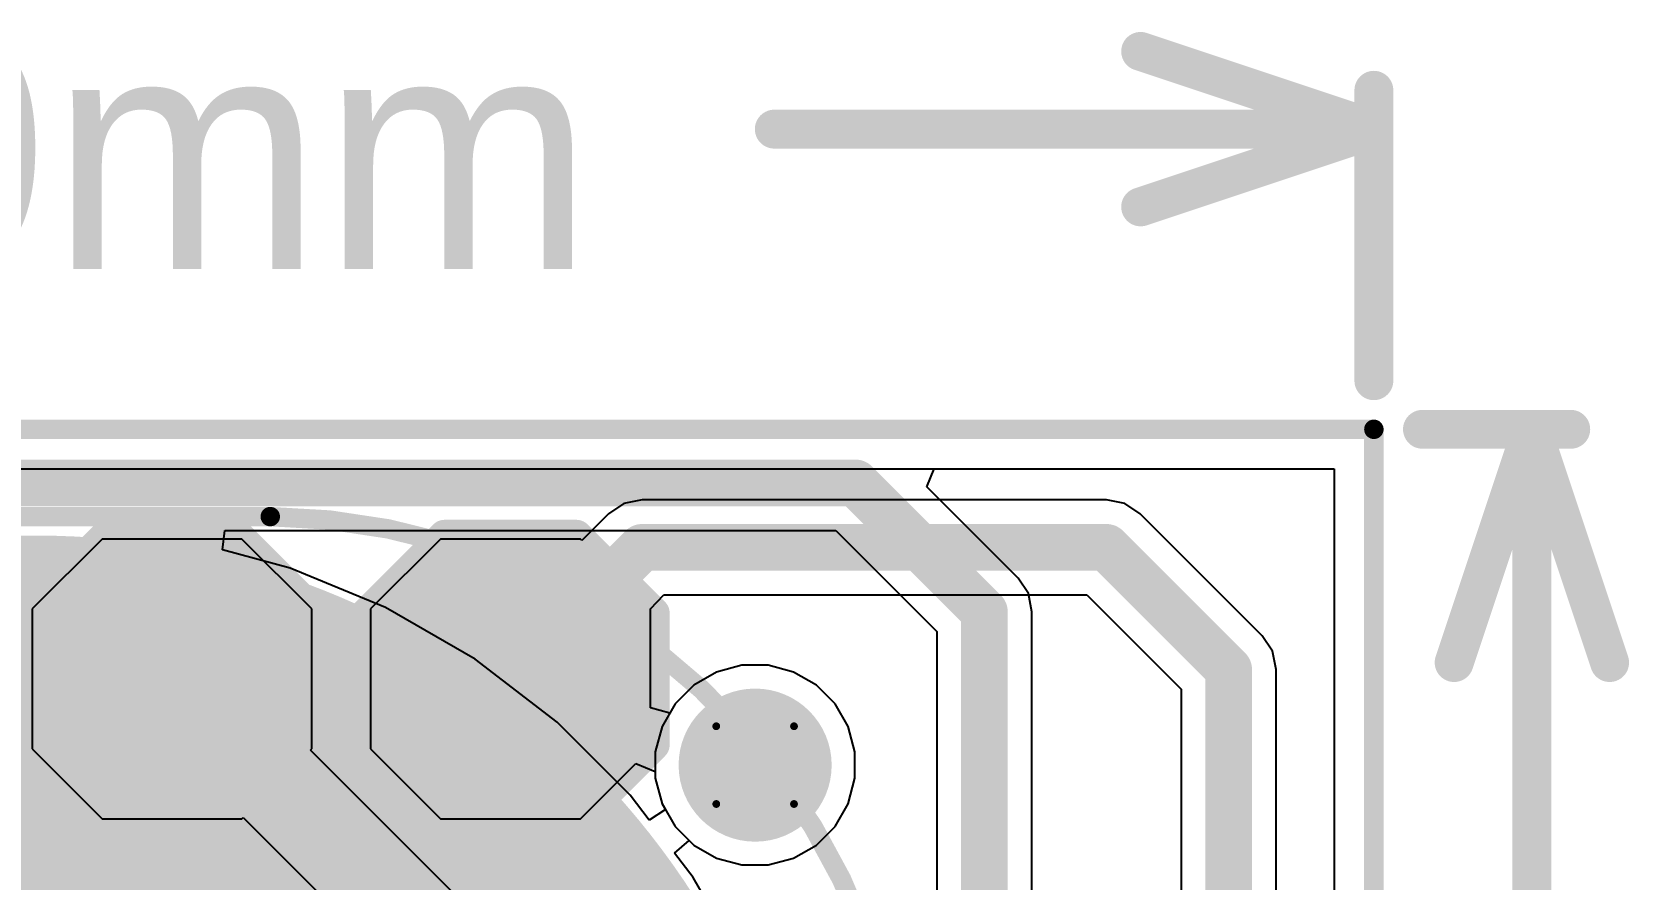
# Model space of a CAD drawing. Header units: inches. Extents: x 0 to 13.7, y 0 to 1.9.
# Drawn here: x 0.3431 to 0.754, y 1.1271 to 1.345 of the extents above; entities that cross this region are included whole.
import ezdxf

# ---------------------------------------------------------------- set-up
doc = ezdxf.new("R2010")
doc.units = ezdxf.units.IN
doc.header["$MEASUREMENT"] = 0
for name, color, linetype in [('Board Outline', 216, 'Continuous'), ('Bottom Layer', 5, 'Continuous'), ('Bottom Overlay', 54, 'Continuous'), ('Bottom Paste', 16, 'Continuous'), ('Bottom Solder', 6, 'Continuous'), ('Dimension', 6, 'Continuous'), ('Drill Drawing', 1, 'Continuous'), ('Pad Holes', 156, 'Continuous'), ('Top Layer', 1, 'Continuous'), ('Top Overlay', 2, 'Continuous'), ('Top Paste', 8, 'Continuous'), ('Top Solder', 216, 'Continuous')]:
    doc.layers.add(name, color=color, linetype=linetype)
doc.styles.add('Arial', font='', dxfattribs={"height": 0.2})
doc.styles.get('Arial').set_extended_font_data('Arial')

# ---------------------------------------------------------------- blocks, each defined once
blk = doc.blocks.new('T__________1')
at = {"layer": 'Top Layer'}
blk.add_hatch(color=1, dxfattribs=at).paths.add_polyline_path([(0.015, 0.03), (-0.015, 0.03), (-0.03, 0.015), (-0.03, -0.015), (-0.015, -0.03), (0.015, -0.03), (0.03, -0.015), (0.03, 0.015)])
at = {"layer": 'Top Paste'}
blk.add_hatch(color=8, dxfattribs=at).paths.add_polyline_path([(0.015, 0.03), (-0.015, 0.03), (-0.03, 0.015), (-0.03, -0.015), (-0.015, -0.03), (0.015, -0.03), (0.03, -0.015), (0.03, 0.015)])
at = {"layer": 'Top Solder'}
blk.add_hatch(color=216, dxfattribs=at).paths.add_polyline_path([(0.017, 0.034), (-0.017, 0.034), (-0.034, 0.017), (-0.034, -0.017), (-0.017, -0.034), (0.017, -0.034), (0.034, -0.017), (0.034, 0.017)])
at = {"layer": 'Top Overlay'}
for points in [[(-0.037, 0.017, 0.00787, 0.00787, 0), (-0.017, 0.037, 0.00787, 0.00787, 0)], [(-0.017, 0.037, 0.00787, 0.00787, 0), (0.017, 0.037, 0.00787, 0.00787, 0)], [(0.017, 0.037, 0.00787, 0.00787, 0), (0.037, 0.017, 0.00787, 0.00787, 0)], [(-0.037, -0.017, 0.00787, 0.00787, 0), (-0.037, 0.017, 0.00787, 0.00787, 0)], [(0.037, -0.017, 0.00787, 0.00787, 0), (0.037, 0.017, 0.00787, 0.00787, 0)], [(-0.037, -0.017, 0.00787, 0.00787, 0), (-0.017, -0.037, 0.00787, 0.00787, 0)], [(0.017, -0.037, 0.00787, 0.00787, 0), (0.037, -0.017, 0.00787, 0.00787, 0)], [(-0.017, -0.037, 0.00787, 0.00787, 0), (0.017, -0.037, 0.00787, 0.00787, 0)]]:
    blk.add_lwpolyline(points, format="xyseb", dxfattribs=at)
for points in [[(-0.01897, 0.037, 0.00394, 0.00394, 1), (-0.01503, 0.037, 0.00394, 0.00394, 1)], [(-0.01897, 0.037, 0.00394, 0.00394, 1), (-0.01503, 0.037, 0.00394, 0.00394, 1)], [(0.01503, 0.037, 0.00394, 0.00394, 1), (0.01897, 0.037, 0.00394, 0.00394, 1)], [(0.01503, 0.037, 0.00394, 0.00394, 1), (0.01897, 0.037, 0.00394, 0.00394, 1)], [(-0.03897, 0.017, 0.00394, 0.00394, 1), (-0.03503, 0.017, 0.00394, 0.00394, 1)], [(-0.03897, 0.017, 0.00394, 0.00394, 1), (-0.03503, 0.017, 0.00394, 0.00394, 1)], [(0.03503, 0.017, 0.00394, 0.00394, 1), (0.03897, 0.017, 0.00394, 0.00394, 1)], [(0.03503, 0.017, 0.00394, 0.00394, 1), (0.03897, 0.017, 0.00394, 0.00394, 1)], [(-0.03897, -0.017, 0.00394, 0.00394, 1), (-0.03503, -0.017, 0.00394, 0.00394, 1)], [(-0.03897, -0.017, 0.00394, 0.00394, 1), (-0.03503, -0.017, 0.00394, 0.00394, 1)], [(0.03503, -0.017, 0.00394, 0.00394, 1), (0.03897, -0.017, 0.00394, 0.00394, 1)], [(0.03503, -0.017, 0.00394, 0.00394, 1), (0.03897, -0.017, 0.00394, 0.00394, 1)], [(-0.01897, -0.037, 0.00394, 0.00394, 1), (-0.01503, -0.037, 0.00394, 0.00394, 1)], [(-0.01897, -0.037, 0.00394, 0.00394, 1), (-0.01503, -0.037, 0.00394, 0.00394, 1)], [(0.01503, -0.037, 0.00394, 0.00394, 1), (0.01897, -0.037, 0.00394, 0.00394, 1)], [(0.01503, -0.037, 0.00394, 0.00394, 1), (0.01897, -0.037, 0.00394, 0.00394, 1)]]:
    blk.add_lwpolyline(points, format="xyseb", close=True, dxfattribs=at)
blk = doc.blocks.new('T__________3')
at = {"layer": 'Top Layer'}
blk.add_hatch(color=1, dxfattribs=at).paths.add_polyline_path([(0.015, 0.03), (-0.015, 0.03), (-0.03, 0.015), (-0.03, -0.015), (-0.015, -0.03), (0.015, -0.03), (0.03, -0.015), (0.03, 0.015)])
at = {"layer": 'Top Paste'}
blk.add_hatch(color=8, dxfattribs=at).paths.add_polyline_path([(0.015, 0.03), (-0.015, 0.03), (-0.03, 0.015), (-0.03, -0.015), (-0.015, -0.03), (0.015, -0.03), (0.03, -0.015), (0.03, 0.015)])
at = {"layer": 'Top Solder'}
blk.add_hatch(color=216, dxfattribs=at).paths.add_polyline_path([(0.017, 0.034), (-0.017, 0.034), (-0.034, 0.017), (-0.034, -0.017), (-0.017, -0.034), (0.017, -0.034), (0.034, -0.017), (0.034, 0.017)])
at = {"layer": 'Top Overlay'}
for points in [[(-0.017, 0.037, 0.00787, 0.00787, 0), (-0.037, 0.017, 0.00787, 0.00787, 0)], [(-0.017, 0.037, 0.00787, 0.00787, 0), (0.017, 0.037, 0.00787, 0.00787, 0)], [(0.017, 0.037, 0.00787, 0.00787, 0), (0.037, 0.017, 0.00787, 0.00787, 0)], [(-0.037, 0.017, 0.00787, 0.00787, 0), (-0.037, -0.017, 0.00787, 0.00787, 0)], [(0.037, 0.017, 0.00787, 0.00787, 0), (0.037, -0.017, 0.00787, 0.00787, 0)], [(-0.037, -0.017, 0.00787, 0.00787, 0), (-0.017, -0.037, 0.00787, 0.00787, 0)], [(0.037, -0.017, 0.00787, 0.00787, 0), (0.017, -0.037, 0.00787, 0.00787, 0)], [(-0.017, -0.037, 0.00787, 0.00787, 0), (0.017, -0.037, 0.00787, 0.00787, 0)]]:
    blk.add_lwpolyline(points, format="xyseb", dxfattribs=at)
for points in [[(-0.01897, 0.037, 0.00394, 0.00394, 1), (-0.01503, 0.037, 0.00394, 0.00394, 1)], [(-0.01897, 0.037, 0.00394, 0.00394, 1), (-0.01503, 0.037, 0.00394, 0.00394, 1)], [(0.01503, 0.037, 0.00394, 0.00394, 1), (0.01897, 0.037, 0.00394, 0.00394, 1)], [(0.01503, 0.037, 0.00394, 0.00394, 1), (0.01897, 0.037, 0.00394, 0.00394, 1)], [(-0.03897, 0.017, 0.00394, 0.00394, 1), (-0.03503, 0.017, 0.00394, 0.00394, 1)], [(-0.03897, 0.017, 0.00394, 0.00394, 1), (-0.03503, 0.017, 0.00394, 0.00394, 1)], [(0.03503, 0.017, 0.00394, 0.00394, 1), (0.03897, 0.017, 0.00394, 0.00394, 1)], [(0.03503, 0.017, 0.00394, 0.00394, 1), (0.03897, 0.017, 0.00394, 0.00394, 1)], [(-0.03897, -0.017, 0.00394, 0.00394, 1), (-0.03503, -0.017, 0.00394, 0.00394, 1)], [(-0.03897, -0.017, 0.00394, 0.00394, 1), (-0.03503, -0.017, 0.00394, 0.00394, 1)], [(0.03503, -0.017, 0.00394, 0.00394, 1), (0.03897, -0.017, 0.00394, 0.00394, 1)], [(0.03503, -0.017, 0.00394, 0.00394, 1), (0.03897, -0.017, 0.00394, 0.00394, 1)], [(-0.01897, -0.037, 0.00394, 0.00394, 1), (-0.01503, -0.037, 0.00394, 0.00394, 1)], [(-0.01897, -0.037, 0.00394, 0.00394, 1), (-0.01503, -0.037, 0.00394, 0.00394, 1)], [(0.01503, -0.037, 0.00394, 0.00394, 1), (0.01897, -0.037, 0.00394, 0.00394, 1)], [(0.01503, -0.037, 0.00394, 0.00394, 1), (0.01897, -0.037, 0.00394, 0.00394, 1)]]:
    blk.add_lwpolyline(points, format="xyseb", close=True, dxfattribs=at)
blk = doc.blocks.new('_EMG________B_36')
at = {"layer": 'Bottom Layer'}
h = blk.add_hatch(color=5, dxfattribs=at)
edge = h.paths.add_edge_path()
edge.add_arc((0, 0.3932), 0.19685, 0, 360)
at = {"layer": 'Bottom Paste'}
h = blk.add_hatch(color=16, dxfattribs=at)
edge = h.paths.add_edge_path()
edge.add_arc((0, 0.3932), 0.19685, 0, 360)
at = {"layer": 'Bottom Solder'}
h = blk.add_hatch(color=6, dxfattribs=at)
edge = h.paths.add_edge_path()
edge.add_arc((0, 0.3932), 0.20085, 0, 360)
at = {"layer": 'Bottom Overlay'}
for points in [[(-0.06026, 0.59892, 0.005, 0.005, 0), (0.06026, 0.59892, 0.005, 0.005, 0)], [(0.06026, 0.59892, 0.005, 0.005, -0.414214), (0.22375, 0.43172, 0.005, 0.005, 0)]]:
    blk.add_lwpolyline(points, format="xyseb", dxfattribs=at)
blk.add_lwpolyline([(0.05901, 0.59892, 0.0025, 0.0025, 1), (0.06151, 0.59892, 0.0025, 0.0025, 1)], format="xyseb", close=True, dxfattribs=at)
blk.add_lwpolyline([(0.05901, 0.59892, 0.0025, 0.0025, 1), (0.06151, 0.59892, 0.0025, 0.0025, 1)], format="xyseb", close=True, dxfattribs=at)

msp = doc.modelspace()

# ---------------------------------------------------------------- hatches: boundary and pattern name
at = {"layer": 'Bottom Solder'}
h = msp.add_hatch(color=6, dxfattribs=at)
edge = h.paths.add_edge_path()
edge.add_arc((0.52917, 1.15641), 0.004, 0, 360)
at = {"layer": 'Pad Holes'}
h = msp.add_hatch(color=7, dxfattribs=at)
edge = h.paths.add_edge_path()
edge.add_arc((0.52917, 1.15641), 0.01969, 0, 360)
at = {"layer": 'Top Solder'}
h = msp.add_hatch(color=216, dxfattribs=at)
edge = h.paths.add_edge_path()
edge.add_arc((0.52917, 1.15641), 0.004, 0, 360)

# ---------------------------------------------------------------- linework, layer by layer
at = {"layer": 'Board Outline'}
for points in [[(-0.00004, 1.24282, 0.005, 0.005, 0), (0.68835, 1.24279, 0.005, 0.005, 0)], [(0.68834, -0.00002, 0.005, 0.005, 0), (0.68835, 1.24279, 0.005, 0.005, 0)]]:
    msp.add_lwpolyline(points, format="xyseb", dxfattribs=at)
msp.add_lwpolyline([(0.6871, 1.24279, 0.0025, 0.0025, 1), (0.6896, 1.24279, 0.0025, 0.0025, 1)], format="xyseb", close=True, dxfattribs=at)
msp.add_lwpolyline([(0.6871, 1.24279, 0.0025, 0.0025, 1), (0.6896, 1.24279, 0.0025, 0.0025, 1)], format="xyseb", close=True, dxfattribs=at)
at = {"layer": 'Bottom Layer'}
for p, q in [((0.57332, 1.22798), (0.57524, 1.2326)), ((0.57524, 1.2326), (0.67816, 1.2326)), ((0.67816, 1.2326), (0.67816, 1.03268)), ((0.59681, 1.2045), (0.57332, 1.22798)), ((0.39211, 1.21176), (0.39276, 1.21676)), ((0.39276, 1.21676), (0.54993, 1.21676)), ((0.54993, 1.21676), (0.57592, 1.19078)), ((0.40951, 1.2071), (0.39211, 1.21176)), ((0.43408, 1.19693), (0.40951, 1.2071)), ((0.59946, 1.20053), (0.59681, 1.2045)), ((0.60039, 1.19584), (0.59946, 1.20053)), ((0.45711, 1.18363), (0.43408, 1.19693)), ((0.60039, 1.0959), (0.60039, 1.19584)), ((0.57592, 1.19078), (0.57592, 0.93283)), ((0.4782, 1.16744), (0.45711, 1.18363)), ((0.51925, 1.18034), (0.5134, 1.17696)), ((0.52579, 1.18209), (0.51925, 1.18034)), ((0.53255, 1.18209), (0.52579, 1.18209)), ((0.53908, 1.18034), (0.53255, 1.18209)), ((0.54494, 1.17696), (0.53908, 1.18034)), ((0.5134, 1.17696), (0.50862, 1.17218)), ((0.54972, 1.17218), (0.54494, 1.17696)), ((0.50862, 1.17218), (0.50523, 1.16632)), ((0.5531, 1.16632), (0.54972, 1.17218)), ((0.49701, 1.14864), (0.4782, 1.16744)), ((0.50523, 1.16632), (0.50348, 1.15979)), ((0.55485, 1.15979), (0.5531, 1.16632)), ((0.50348, 1.15979), (0.50348, 1.15303)), ((0.55485, 1.15303), (0.55485, 1.15979)), ((0.50348, 1.15303), (0.50523, 1.14649)), ((0.5531, 1.14649), (0.55485, 1.15303)), ((0.50192, 1.14224), (0.49701, 1.14864)), ((0.50523, 1.14649), (0.50608, 1.14502)), ((0.54972, 1.14064), (0.5531, 1.14649)), ((0.50608, 1.14502), (0.50192, 1.14224)), ((0.54494, 1.13585), (0.54972, 1.14064)), ((0.50843, 1.13375), (0.5122, 1.13705)), ((0.5122, 1.13705), (0.5134, 1.13585)), ((0.5134, 1.13585), (0.51925, 1.13247)), ((0.53908, 1.13247), (0.54494, 1.13585)), ((0.51319, 1.12754), (0.50843, 1.13375)), ((0.51925, 1.13247), (0.52579, 1.13072)), ((0.52579, 1.13072), (0.53255, 1.13072)), ((0.53255, 1.13072), (0.53908, 1.13247)), ((0.52649, 1.10451), (0.51319, 1.12754))]:
    msp.add_line(p, q, dxfattribs=at)
for points in [[(0.199, 1.229, 0.012, 0.012, 0), (0.555, 1.229, 0.012, 0.012, 0)], [(0.555, 1.229, 0.012, 0.012, 0), (0.58816, 1.19584, 0.012, 0.012, 0)], [(0.58816, 0.91987, 0.012, 0.012, 0), (0.58816, 1.19584, 0.012, 0.012, 0)]]:
    msp.add_lwpolyline(points, format="xyseb", dxfattribs=at)
for points in [[(0.552, 1.229, 0.006, 0.006, 1), (0.558, 1.229, 0.006, 0.006, 1)], [(0.552, 1.229, 0.006, 0.006, 1), (0.558, 1.229, 0.006, 0.006, 1)], [(0.58516, 1.19584, 0.006, 0.006, 1), (0.59116, 1.19584, 0.006, 0.006, 1)], [(0.58516, 1.19584, 0.006, 0.006, 1), (0.59116, 1.19584, 0.006, 0.006, 1)]]:
    msp.add_lwpolyline(points, format="xyseb", close=True, dxfattribs=at)
at = {"layer": 'Dimension'}
for points in [[(0.62835, 1.34, 0.01, 0.01, 0), (0.68835, 1.32, 0.01, 0.01, 0)], [(0.68835, 1.25529, 0.01, 0.01, 0), (0.68835, 1.33, 0.01, 0.01, 0)], [(0.5341, 1.32, 0.01, 0.01, 0), (0.68835, 1.32, 0.01, 0.01, 0)], [(0.62835, 1.3, 0.01, 0.01, 0), (0.68835, 1.32, 0.01, 0.01, 0)], [(0.70085, 1.24279, 0.01, 0.01, 0), (0.739, 1.24279, 0.01, 0.01, 0)], [(0.709, 1.18279, 0.01, 0.01, 0), (0.729, 1.24279, 0.01, 0.01, 0)], [(0.729, 1.24279, 0.01, 0.01, 0), (0.749, 1.18279, 0.01, 0.01, 0)], [(0.729, 0.81132, 0.01, 0.01, 0), (0.729, 1.24279, 0.01, 0.01, 0)]]:
    msp.add_lwpolyline(points, format="xyseb", dxfattribs=at)
for points in [[(0.62585, 1.34, 0.005, 0.005, 1), (0.63085, 1.34, 0.005, 0.005, 1)], [(0.68585, 1.33, 0.005, 0.005, 1), (0.69085, 1.33, 0.005, 0.005, 1)], [(0.5316, 1.32, 0.005, 0.005, 1), (0.5366, 1.32, 0.005, 0.005, 1)], [(0.68585, 1.32, 0.005, 0.005, 1), (0.69085, 1.32, 0.005, 0.005, 1)], [(0.68585, 1.32, 0.005, 0.005, 1), (0.69085, 1.32, 0.005, 0.005, 1)], [(0.68585, 1.32, 0.005, 0.005, 1), (0.69085, 1.32, 0.005, 0.005, 1)], [(0.62585, 1.3, 0.005, 0.005, 1), (0.63085, 1.3, 0.005, 0.005, 1)], [(0.68585, 1.25529, 0.005, 0.005, 1), (0.69085, 1.25529, 0.005, 0.005, 1)], [(0.69835, 1.24279, 0.005, 0.005, 1), (0.70335, 1.24279, 0.005, 0.005, 1)], [(0.7265, 1.24279, 0.005, 0.005, 1), (0.7315, 1.24279, 0.005, 0.005, 1)], [(0.7265, 1.24279, 0.005, 0.005, 1), (0.7315, 1.24279, 0.005, 0.005, 1)], [(0.7265, 1.24279, 0.005, 0.005, 1), (0.7315, 1.24279, 0.005, 0.005, 1)], [(0.7365, 1.24279, 0.005, 0.005, 1), (0.7415, 1.24279, 0.005, 0.005, 1)], [(0.7065, 1.18279, 0.005, 0.005, 1), (0.7115, 1.18279, 0.005, 0.005, 1)], [(0.7465, 1.18279, 0.005, 0.005, 1), (0.7515, 1.18279, 0.005, 0.005, 1)]]:
    msp.add_lwpolyline(points, format="xyseb", close=True, dxfattribs=at)
at = {"layer": 'Drill Drawing'}
for points in [[(0.51917, 1.16641, 0.002, 0.002, 0), (0.53917, 1.16641, 0.002, 0.002, 0)], [(0.51917, 1.14641, 0.002, 0.002, 0), (0.51917, 1.16641, 0.002, 0.002, 0)], [(0.53917, 1.14641, 0.002, 0.002, 0), (0.53917, 1.16641, 0.002, 0.002, 0)], [(0.51917, 1.14641, 0.002, 0.002, 0), (0.53917, 1.14641, 0.002, 0.002, 0)]]:
    msp.add_lwpolyline(points, format="xyseb", dxfattribs=at)
for points in [[(0.51867, 1.16641, 0.001, 0.001, 1), (0.51967, 1.16641, 0.001, 0.001, 1)], [(0.51867, 1.16641, 0.001, 0.001, 1), (0.51967, 1.16641, 0.001, 0.001, 1)], [(0.53867, 1.16641, 0.001, 0.001, 1), (0.53967, 1.16641, 0.001, 0.001, 1)], [(0.53867, 1.16641, 0.001, 0.001, 1), (0.53967, 1.16641, 0.001, 0.001, 1)], [(0.51867, 1.14641, 0.001, 0.001, 1), (0.51967, 1.14641, 0.001, 0.001, 1)], [(0.51867, 1.14641, 0.001, 0.001, 1), (0.51967, 1.14641, 0.001, 0.001, 1)], [(0.53867, 1.14641, 0.001, 0.001, 1), (0.53967, 1.14641, 0.001, 0.001, 1)], [(0.53867, 1.14641, 0.001, 0.001, 1), (0.53967, 1.14641, 0.001, 0.001, 1)]]:
    msp.add_lwpolyline(points, format="xyseb", close=True, dxfattribs=at)
at = {"layer": 'Top Layer'}
for p, q in [((0.10763, 1.23262), (0.67816, 1.2326)), ((0.67816, 1.2326), (0.67815, 0.32286)), ((0.50007, 1.22466), (0.49539, 1.22373)), ((0.61958, 1.22466), (0.50007, 1.22466)), ((0.62426, 1.22373), (0.61958, 1.22466)), ((0.49142, 1.22107), (0.48457, 1.21422)), ((0.49539, 1.22373), (0.49142, 1.22107)), ((0.62823, 1.22107), (0.62426, 1.22373)), ((0.65965, 1.18965), (0.62823, 1.22107)), ((0.36115, 1.21457), (0.34315, 1.19657)), ((0.39715, 1.21457), (0.36115, 1.21457)), ((0.41515, 1.19657), (0.39715, 1.21457)), ((0.44823, 1.21457), (0.43023, 1.19657)), ((0.48423, 1.21457), (0.44823, 1.21457)), ((0.48457, 1.21422), (0.48423, 1.21457)), ((0.50223, 1.19657), (0.50568, 1.20019)), ((0.50568, 1.20019), (0.61451, 1.20019)), ((0.61451, 1.20019), (0.63876, 1.17593)), ((0.34315, 1.19657), (0.34315, 1.16057)), ((0.41515, 1.16057), (0.41515, 1.19657)), ((0.43023, 1.19657), (0.43023, 1.16057)), ((0.50223, 1.17111), (0.50223, 1.19657)), ((0.6623, 1.18568), (0.65965, 1.18965)), ((0.66324, 1.181), (0.6623, 1.18568)), ((0.51925, 1.18034), (0.5134, 1.17696)), ((0.52579, 1.18209), (0.51925, 1.18034)), ((0.53255, 1.18209), (0.52579, 1.18209)), ((0.53908, 1.18034), (0.53255, 1.18209)), ((0.54494, 1.17696), (0.53908, 1.18034)), ((0.66324, 0.96691), (0.66324, 1.181)), ((0.5134, 1.17696), (0.50862, 1.17218)), ((0.54972, 1.17218), (0.54494, 1.17696)), ((0.63876, 1.17593), (0.63876, 1.00352)), ((0.50723, 1.16977), (0.50223, 1.17111)), ((0.50862, 1.17218), (0.50723, 1.16977)), ((0.5531, 1.16632), (0.54972, 1.17218)), ((0.55485, 1.15979), (0.5531, 1.16632)), ((0.34315, 1.16057), (0.36115, 1.14257)), ((0.4148, 1.16022), (0.41515, 1.16057)), ((0.45562, 1.11941), (0.4148, 1.16022)), ((0.43023, 1.16057), (0.44823, 1.14257)), ((0.55485, 1.15303), (0.55485, 1.15979)), ((0.48423, 1.14257), (0.49848, 1.15683)), ((0.49848, 1.15683), (0.50348, 1.15476)), ((0.50348, 1.15476), (0.50348, 1.15303)), ((0.50348, 1.15303), (0.50523, 1.14649)), ((0.5531, 1.14649), (0.55485, 1.15303)), ((0.50523, 1.14649), (0.50862, 1.14064)), ((0.54972, 1.14064), (0.5531, 1.14649)), ((0.36115, 1.14257), (0.39715, 1.14257)), ((0.39715, 1.14257), (0.3975, 1.14292)), ((0.3975, 1.14292), (0.43831, 1.10211)), ((0.44823, 1.14257), (0.48423, 1.14257)), ((0.50862, 1.14064), (0.5134, 1.13585)), ((0.54494, 1.13585), (0.54972, 1.14064)), ((0.5134, 1.13585), (0.51925, 1.13247)), ((0.53908, 1.13247), (0.54494, 1.13585)), ((0.51925, 1.13247), (0.52579, 1.13072)), ((0.52579, 1.13072), (0.53255, 1.13072)), ((0.53255, 1.13072), (0.53908, 1.13247))]:
    msp.add_line(p, q, dxfattribs=at)
for points in [[(0.46623, 1.17857, 0.012, 0.012, 0), (0.50007, 1.21242, 0.012, 0.012, 0)], [(0.50007, 1.21242, 0.012, 0.012, 0), (0.61958, 1.21242, 0.012, 0.012, 0)], [(0.61958, 1.21242, 0.012, 0.012, 0), (0.651, 1.181, 0.012, 0.012, 0)], [(0.37915, 1.17857, 0.012, 0.012, 0), (0.44697, 1.11076, 0.012, 0.012, 0)], [(0.651, 0.9363, 0.012, 0.012, 0), (0.651, 1.181, 0.012, 0.012, 0)]]:
    msp.add_lwpolyline(points, format="xyseb", dxfattribs=at)
for points in [[(0.49707, 1.21242, 0.006, 0.006, 1), (0.50307, 1.21242, 0.006, 0.006, 1)], [(0.49707, 1.21242, 0.006, 0.006, 1), (0.50307, 1.21242, 0.006, 0.006, 1)], [(0.61658, 1.21242, 0.006, 0.006, 1), (0.62258, 1.21242, 0.006, 0.006, 1)], [(0.61658, 1.21242, 0.006, 0.006, 1), (0.62258, 1.21242, 0.006, 0.006, 1)], [(0.37615, 1.17857, 0.006, 0.006, 1), (0.38215, 1.17857, 0.006, 0.006, 1)], [(0.46323, 1.17857, 0.006, 0.006, 1), (0.46923, 1.17857, 0.006, 0.006, 1)], [(0.648, 1.181, 0.006, 0.006, 1), (0.654, 1.181, 0.006, 0.006, 1)], [(0.648, 1.181, 0.006, 0.006, 1), (0.654, 1.181, 0.006, 0.006, 1)]]:
    msp.add_lwpolyline(points, format="xyseb", close=True, dxfattribs=at)

# ---------------------------------------------------------------- block references
for name, p in [('_EMG________B_36', (0.34417, 0.62141)), ('T__________1', (0.37915, 1.17857))]:
    msp.add_blockref(name, p)
at = {"rotation": 90}
msp.add_blockref('T__________3', (0.46623, 1.17857), dxfattribs=at)

# ---------------------------------------------------------------- texts
at = {"layer": 'Dimension', "style": 'Arial'}
msp.add_text('17.49mm', height=0.06, dxfattribs=at).set_placement((0.13822, 1.28401))

doc.saveas('drawing.dxf')
